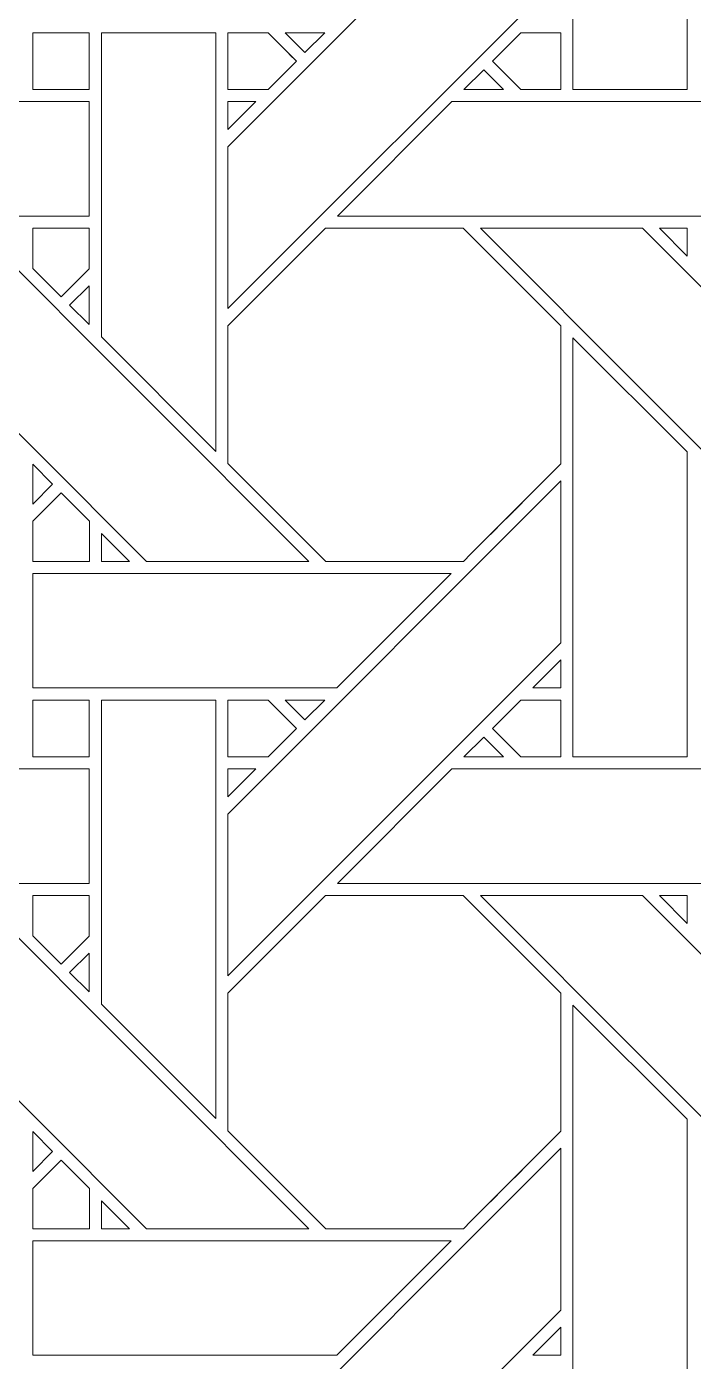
# Model space of a CAD drawing. Header units: inches. Extents: x 4.9 to 19.9, y 1.6 to 16.6.
# Drawn here: x 16.129 to 17.078, y 3.451 to 5.349 of the extents above; entities that cross this region are included whole.
import ezdxf

# ---------------------------------------------------------------- set-up
doc = ezdxf.new("R2010")
doc.units = ezdxf.units.IN
doc.header["$MEASUREMENT"] = 0
doc.layers.add('Design', color=7, linetype='Continuous', lineweight=0)

msp = doc.modelspace()

# ---------------------------------------------------------------- linework, layer by layer
at = {"layer": 'Design'}
for points, knots in [([(4.882854037814669, 16.59476386176223), (4.882854037814669, 16.59476386176223), (4.882854037814669, 1.594763861762152), (4.882854037814669, 1.594763861762152), (4.882854037814669, 1.594763861762152), (19.88285319010416, 1.594763861762152), (19.88285319010416, 1.594763861762152), (19.88285319010416, 1.594763861762152), (19.88285319010416, 16.59476386176223), (19.88285319010416, 16.59476386176223), (19.88285319010416, 16.59476386176223), (4.882854037814669, 16.59476386176223), (4.882854037814669, 16.59476386176223)], [0, 0, 0, 0, 1, 1, 1, 2, 2, 2, 3, 3, 3, 4, 4, 4, 4]), ([(5.683952837729848, 15.79366501657361), (5.683952837729848, 15.79366501657361), (5.683952837729848, 2.395862706950664), (5.683952837729848, 2.395862706950664), (5.683952837729848, 2.395862706950664), (19.08175439018904, 2.395862706950664), (19.08175439018904, 2.395862706950664), (19.08175439018904, 2.395862706950664), (19.08175439018904, 15.79366501657361), (19.08175439018904, 15.79366501657361), (19.08175439018904, 15.79366501657361), (5.683952837729848, 15.79366501657361), (5.683952837729848, 15.79366501657361)], [0, 0, 0, 0, 1, 1, 1, 2, 2, 2, 3, 3, 3, 4, 4, 4, 4]), ([(16.90610758463541, 5.259501139322916), (16.90610758463541, 5.259501139322916), (16.90610758463541, 5.855345831976996), (16.90610758463541, 5.855345831976996), (16.90610758463541, 5.855345831976996), (17.06887647840709, 5.693190680609808), (17.06887647840709, 5.693190680609808), (17.06887647840709, 5.693190680609808), (17.06887647840709, 5.259501139322916), (17.06887647840709, 5.259501139322916), (17.06887647840709, 5.259501139322916), (16.90610758463541, 5.259501139322916), (16.90610758463541, 5.259501139322916)], [0, 0, 0, 0, 1, 1, 1, 2, 2, 2, 3, 3, 3, 4, 4, 4, 4]), ([(16.4153137207032, 5.178177727593316), (16.4153137207032, 5.178177727593316), (16.88897026909722, 5.651766459147134), (16.88897026909722, 5.651766459147134), (16.88897026909722, 5.651766459147134), (16.88897026909722, 5.421737670898437), (16.88897026909722, 5.421737670898437), (16.88897026909722, 5.421737670898437), (16.4153137207032, 4.94808112250434), (16.4153137207032, 4.94808112250434), (16.4153137207032, 4.94808112250434), (16.4153137207032, 5.178177727593316), (16.4153137207032, 5.178177727593316)], [0, 0, 0, 0, 1, 1, 1, 2, 2, 2, 3, 3, 3, 4, 4, 4, 4]), ([(16.13747829861111, 5.340252346462673), (16.13747829861111, 5.340252346462673), (16.21771918402778, 5.340252346462673), (16.21771918402778, 5.340252346462673), (16.21771918402778, 5.340252346462673), (16.21771918402778, 5.259470621744791), (16.21771918402778, 5.259470621744791), (16.21771918402778, 5.259470621744791), (16.13747829861111, 5.259470621744791), (16.13747829861111, 5.259470621744791), (16.13747829861111, 5.259470621744791), (16.13747829861111, 5.340252346462673), (16.13747829861111, 5.340252346462673)], [0, 0, 0, 0, 1, 1, 1, 2, 2, 2, 3, 3, 3, 4, 4, 4, 4]), ([(16.13747829861111, 5.259470621744791), (16.13747829861111, 5.259470621744791), (16.13747829861111, 5.340252346462673), (16.13747829861111, 5.340252346462673), (16.13747829861111, 5.340252346462673), (16.21771918402778, 5.340252346462673), (16.21771918402778, 5.340252346462673), (16.21771918402778, 5.340252346462673), (16.21771918402778, 5.259470621744791), (16.21771918402778, 5.259470621744791), (16.21771918402778, 5.259470621744791), (16.13747829861111, 5.259470621744791), (16.13747829861111, 5.259470621744791)], [0, 0, 0, 0, 1, 1, 1, 2, 2, 2, 3, 3, 3, 4, 4, 4, 4]), ([(16.39816114637584, 5.340279473198784), (16.39816114637584, 5.340279473198784), (16.39816114637584, 4.745168897840711), (16.39816114637584, 4.745168897840711), (16.39816114637584, 4.745168897840711), (16.23524305555555, 4.908086988661024), (16.23524305555555, 4.908086988661024), (16.23524305555555, 4.908086988661024), (16.23524305555555, 5.340279473198784), (16.23524305555555, 5.340279473198784), (16.23524305555555, 5.340279473198784), (16.39816114637584, 5.340279473198784), (16.39816114637584, 5.340279473198784)], [0, 0, 0, 0, 1, 1, 1, 2, 2, 2, 3, 3, 3, 4, 4, 4, 4]), ([(16.472395155165, 5.340252346462673), (16.47753228081597, 5.335140652126735), (16.50830417209209, 5.304328070746527), (16.51272922092014, 5.299903869628906), (16.51272922092014, 5.299903869628906), (16.4723086886936, 5.259484185112847), (16.4723086886936, 5.259484185112847), (16.4723086886936, 5.259484185112847), (16.41533576117624, 5.259484185112847), (16.41533576117624, 5.259484185112847), (16.41533576117624, 5.259484185112847), (16.41533576117624, 5.340252346462673), (16.41533576117624, 5.340252346462673), (16.41533576117624, 5.340252346462673), (16.472395155165, 5.340252346462673), (16.472395155165, 5.340252346462673)], [0, 0, 0, 0, 1, 1, 1, 2, 2, 2, 3, 3, 3, 4, 4, 4, 5, 5, 5, 5]), ([(16.41533576117624, 5.259484185112847), (16.41533576117624, 5.259484185112847), (16.41533576117624, 5.340252346462673), (16.41533576117624, 5.340252346462673), (16.41533576117624, 5.340252346462673), (16.472395155165, 5.340252346462673), (16.472395155165, 5.340252346462673), (16.47770521375876, 5.334970262315537), (16.50852457682291, 5.304110209147134), (16.51272922092014, 5.299903869628906), (16.51272922092014, 5.299903869628906), (16.4723086886936, 5.259484185112847), (16.4723086886936, 5.259484185112847), (16.4723086886936, 5.259484185112847), (16.41533576117624, 5.259484185112847), (16.41533576117624, 5.259484185112847)], [0, 0, 0, 0, 1, 1, 1, 2, 2, 2, 3, 3, 3, 4, 4, 4, 5, 5, 5, 5]), ([(16.49673122829861, 5.340279473198784), (16.49673122829861, 5.340279473198784), (16.55318366156681, 5.340279473198784), (16.55318366156681, 5.340279473198784), (16.55318366156681, 5.340279473198784), (16.52490912543403, 5.312100728352864), (16.52490912543403, 5.312100728352864), (16.52490912543403, 5.312100728352864), (16.49673122829861, 5.340279473198784), (16.49673122829861, 5.340279473198784)], [0, 0, 0, 0, 1, 1, 1, 2, 2, 2, 3, 3, 3, 3]), ([(16.83189392089846, 5.259470621744791), (16.83189392089846, 5.259470621744791), (16.79153951009112, 5.299849616156683), (16.79153951009112, 5.299849616156683), (16.79153951009112, 5.299849616156683), (16.83196851942276, 5.34027608235677), (16.83196851942276, 5.34027608235677), (16.83196851942276, 5.34027608235677), (16.8890092637804, 5.34027608235677), (16.8890092637804, 5.34027608235677), (16.8890092637804, 5.34027608235677), (16.8890092637804, 5.259470621744791), (16.8890092637804, 5.259470621744791), (16.8890092637804, 5.259470621744791), (16.83189392089846, 5.259470621744791), (16.83189392089846, 5.259470621744791)], [0, 0, 0, 0, 1, 1, 1, 2, 2, 2, 3, 3, 3, 4, 4, 4, 5, 5, 5, 5]), ([(16.8890092637804, 5.259470621744791), (16.8890092637804, 5.259470621744791), (16.83189392089846, 5.259470621744791), (16.83189392089846, 5.259470621744791), (16.83189392089846, 5.259470621744791), (16.79153951009112, 5.299849616156683), (16.79153951009112, 5.299849616156683), (16.79153951009112, 5.299849616156683), (16.83196851942276, 5.34027608235677), (16.83196851942276, 5.34027608235677), (16.83196851942276, 5.34027608235677), (16.8890092637804, 5.34027608235677), (16.8890092637804, 5.34027608235677), (16.8890092637804, 5.34027608235677), (16.8890092637804, 5.259470621744791), (16.8890092637804, 5.259470621744791)], [0, 0, 0, 0, 1, 1, 1, 2, 2, 2, 3, 3, 3, 4, 4, 4, 5, 5, 5, 5]), ([(16.7794019911025, 5.287761264377169), (16.7794019911025, 5.287761264377169), (16.80763414171014, 5.259501139322916), (16.80763414171014, 5.259501139322916), (16.80763414171014, 5.259501139322916), (16.75114101833765, 5.259501139322916), (16.75114101833765, 5.259501139322916), (16.75114101833765, 5.259501139322916), (16.7794019911025, 5.287761264377169), (16.7794019911025, 5.287761264377169)], [0, 0, 0, 0, 1, 1, 1, 2, 2, 2, 3, 3, 3, 3]), ([(15.62240939670139, 5.079566955566406), (15.62240939670139, 5.079566955566406), (15.78527323404945, 5.242362128363715), (15.78527323404945, 5.242362128363715), (15.78527323404945, 5.242362128363715), (16.21769714355471, 5.242362128363715), (16.21769714355471, 5.242362128363715), (16.21769714355471, 5.242362128363715), (16.21769714355471, 5.079566955566406), (16.21769714355471, 5.079566955566406), (16.21769714355471, 5.079566955566406), (15.62240939670139, 5.079566955566406), (15.62240939670139, 5.079566955566406)], [0, 0, 0, 0, 1, 1, 1, 2, 2, 2, 3, 3, 3, 4, 4, 4, 4]), ([(16.45514424641929, 5.24237569173177), (16.45514424641929, 5.24237569173177), (16.4153137207032, 5.202545166015625), (16.4153137207032, 5.202545166015625), (16.4153137207032, 5.202545166015625), (16.4153137207032, 5.24237569173177), (16.4153137207032, 5.24237569173177), (16.4153137207032, 5.24237569173177), (16.45514424641929, 5.24237569173177), (16.45514424641929, 5.24237569173177)], [0, 0, 0, 0, 1, 1, 1, 2, 2, 2, 3, 3, 3, 3]), ([(17.16642591688376, 5.242362128363715), (17.16642591688376, 5.242362128363715), (17.16642591688376, 5.079566955566406), (17.16642591688376, 5.079566955566406), (17.16642591688376, 5.079566955566406), (16.57113986545139, 5.079566955566406), (16.57113986545139, 5.079566955566406), (16.57113986545139, 5.079566955566406), (16.73398844401041, 5.242362128363715), (16.73398844401041, 5.242362128363715), (16.73398844401041, 5.242362128363715), (17.16642591688376, 5.242362128363715), (17.16642591688376, 5.242362128363715)], [0, 0, 0, 0, 1, 1, 1, 2, 2, 2, 3, 3, 3, 4, 4, 4, 4]), ([(15.82573106553819, 5.062428792317708), (15.82573106553819, 5.062428792317708), (16.0566711425782, 5.062428792317708), (16.0566711425782, 5.062428792317708), (16.0566711425782, 5.062428792317708), (16.53031412760416, 4.58877224392361), (16.53031412760416, 4.58877224392361), (16.53031412760416, 4.58877224392361), (16.29929267035597, 4.58877224392361), (16.29929267035597, 4.58877224392361), (16.29929267035597, 4.58877224392361), (15.82573106553819, 5.062428792317708), (15.82573106553819, 5.062428792317708)], [0, 0, 0, 0, 1, 1, 1, 2, 2, 2, 3, 3, 3, 4, 4, 4, 4]), ([(16.21771918402778, 5.062394883897568), (16.21771918402778, 5.062394883897568), (16.21771918402778, 5.004792107476128), (16.21771918402778, 5.004792107476128), (16.21771918402778, 5.004792107476128), (16.1777903238932, 4.96484883626302), (16.1777903238932, 4.96484883626302), (16.1777903238932, 4.96484883626302), (16.13745795355903, 5.005183749728732), (16.13745795355903, 5.005183749728732), (16.13745795355903, 5.005183749728732), (16.13745795355903, 5.062394883897568), (16.13745795355903, 5.062394883897568), (16.13745795355903, 5.062394883897568), (16.21771918402778, 5.062394883897568), (16.21771918402778, 5.062394883897568)], [0, 0, 0, 0, 1, 1, 1, 2, 2, 2, 3, 3, 3, 4, 4, 4, 5, 5, 5, 5]), ([(16.1777903238932, 4.96484883626302), (16.1777903238932, 4.96484883626302), (16.13745795355903, 5.005183749728732), (16.13745795355903, 5.005183749728732), (16.13745795355903, 5.005183749728732), (16.13745795355903, 5.062394883897568), (16.13745795355903, 5.062394883897568), (16.13745795355903, 5.062394883897568), (16.21771918402778, 5.062394883897568), (16.21771918402778, 5.062394883897568), (16.21771918402778, 5.062394883897568), (16.21771918402778, 5.004792107476128), (16.21771918402778, 5.004792107476128), (16.21771918402778, 5.004792107476128), (16.1777903238932, 4.96484883626302), (16.1777903238932, 4.96484883626302)], [0, 0, 0, 0, 1, 1, 1, 2, 2, 2, 3, 3, 3, 4, 4, 4, 5, 5, 5, 5]), ([(16.55403306749139, 5.062374538845485), (16.55403306749139, 5.062374538845485), (16.750244140625, 5.062374538845485), (16.750244140625, 5.062374538845485), (16.750244140625, 5.062374538845485), (16.88899570041235, 4.923656887478298), (16.88899570041235, 4.923656887478298), (16.88899570041235, 4.923656887478298), (16.88899570041235, 4.727442423502603), (16.88899570041235, 4.727442423502603), (16.8711971706814, 4.709507412380641), (16.75927056206597, 4.59776645236545), (16.75028483072916, 4.588755289713541), (16.75028483072916, 4.588755289713541), (16.55457560221362, 4.588755289713541), (16.55457560221362, 4.588755289713541), (16.55457560221362, 4.588755289713541), (16.41533576117624, 4.727990044487847), (16.41533576117624, 4.727990044487847), (16.41533576117624, 4.727990044487847), (16.41533576117624, 4.923656887478298), (16.41533576117624, 4.923656887478298), (16.41533576117624, 4.923656887478298), (16.55403306749139, 5.062374538845485), (16.55403306749139, 5.062374538845485)], [0, 0, 0, 0, 1, 1, 1, 2, 2, 2, 3, 3, 3, 4, 4, 4, 5, 5, 5, 6, 6, 6, 7, 7, 7, 8, 8, 8, 8]), ([(16.41533576117624, 4.727990044487847), (16.41533576117624, 4.727990044487847), (16.41533576117624, 4.923656887478298), (16.41533576117624, 4.923656887478298), (16.41533576117624, 4.923656887478298), (16.55403306749139, 5.062374538845485), (16.55403306749139, 5.062374538845485), (16.55403306749139, 5.062374538845485), (16.750244140625, 5.062374538845485), (16.750244140625, 5.062374538845485), (16.750244140625, 5.062374538845485), (16.88899570041235, 4.923656887478298), (16.88899570041235, 4.923656887478298), (16.88899570041235, 4.923656887478298), (16.88899570041235, 4.727442423502603), (16.88899570041235, 4.727442423502603), (16.87108188205292, 4.709391276041666), (16.75918918185764, 4.597685072157117), (16.75028483072916, 4.588755289713541), (16.75028483072916, 4.588755289713541), (16.55457560221362, 4.588755289713541), (16.55457560221362, 4.588755289713541), (16.55457560221362, 4.588755289713541), (16.41533576117624, 4.727990044487847), (16.41533576117624, 4.727990044487847)], [0, 0, 0, 0, 1, 1, 1, 2, 2, 2, 3, 3, 3, 4, 4, 4, 5, 5, 5, 6, 6, 6, 7, 7, 7, 8, 8, 8, 8]), ([(16.77445983886721, 5.062428792317708), (16.77445983886721, 5.062428792317708), (17.00539991590709, 5.062428792317708), (17.00539991590709, 5.062428792317708), (17.00539991590709, 5.062428792317708), (17.47904459635416, 4.58877224392361), (17.47904459635416, 4.58877224392361), (17.47904459635416, 4.58877224392361), (17.24801974826389, 4.58877224392361), (17.24801974826389, 4.58877224392361), (17.24801974826389, 4.58877224392361), (16.77445983886721, 5.062428792317708), (16.77445983886721, 5.062428792317708)], [0, 0, 0, 0, 1, 1, 1, 2, 2, 2, 3, 3, 3, 4, 4, 4, 4]), ([(17.06895955403653, 5.062415228949652), (17.06895955403653, 5.062415228949652), (17.06895955403653, 5.022583855523003), (17.06895955403653, 5.022583855523003), (17.06895955403653, 5.022583855523003), (17.0295223659939, 5.062415228949652), (17.0295223659939, 5.062415228949652), (17.0295223659939, 5.062415228949652), (17.06895955403653, 5.062415228949652), (17.06895955403653, 5.062415228949652)], [0, 0, 0, 0, 1, 1, 1, 2, 2, 2, 3, 3, 3, 3]), ([(16.21769714355471, 4.980574713812933), (16.21769714355471, 4.980574713812933), (16.21769714355471, 4.925415886773003), (16.21769714355471, 4.925415886773003), (16.21769714355471, 4.925415886773003), (16.18992784288194, 4.952804565429687), (16.18992784288194, 4.952804565429687), (16.18992784288194, 4.952804565429687), (16.21769714355471, 4.980574713812933), (16.21769714355471, 4.980574713812933)], [0, 0, 0, 0, 1, 1, 1, 2, 2, 2, 3, 3, 3, 3]), ([(17.06887647840709, 4.744461059570312), (17.06887647840709, 4.744461059570312), (17.06887647840709, 4.310771518283419), (17.06887647840709, 4.310771518283419), (17.06887647840709, 4.310771518283419), (16.90610758463541, 4.310771518283419), (16.90610758463541, 4.310771518283419), (16.90610758463541, 4.310771518283419), (16.90610758463541, 4.906617058648003), (16.90610758463541, 4.906617058648003), (16.90610758463541, 4.906617058648003), (17.06887647840709, 4.744461059570312), (17.06887647840709, 4.744461059570312)], [0, 0, 0, 0, 1, 1, 1, 2, 2, 2, 3, 3, 3, 4, 4, 4, 4]), ([(16.13744947645401, 4.670216878255208), (16.13744947645401, 4.670216878255208), (16.13744947645401, 4.726968553331162), (16.13744947645401, 4.726968553331162), (16.13744947645401, 4.726968553331162), (16.16564263237847, 4.698395623101128), (16.16564263237847, 4.698395623101128), (16.16564263237847, 4.698395623101128), (16.13744947645401, 4.670216878255208), (16.13744947645401, 4.670216878255208)], [0, 0, 0, 0, 1, 1, 1, 2, 2, 2, 3, 3, 3, 3]), ([(16.4153137207032, 4.229448954264322), (16.4153137207032, 4.229448954264322), (16.88897026909722, 4.703037685818141), (16.88897026909722, 4.703037685818141), (16.88897026909722, 4.703037685818141), (16.88897026909722, 4.473008897569443), (16.88897026909722, 4.473008897569443), (16.88897026909722, 4.473008897569443), (16.4153137207032, 3.999352349175346), (16.4153137207032, 3.999352349175346), (16.4153137207032, 3.999352349175346), (16.4153137207032, 4.229448954264322), (16.4153137207032, 4.229448954264322)], [0, 0, 0, 0, 1, 1, 1, 2, 2, 2, 3, 3, 3, 4, 4, 4, 4]), ([(16.13747829861111, 4.588510301378037), (16.13747829861111, 4.588510301378037), (16.13747829861111, 4.64579603407118), (16.13747829861111, 4.64579603407118), (16.13747829861111, 4.64579603407118), (16.17780388726126, 4.686127556694878), (16.17780388726126, 4.686127556694878), (16.17780388726126, 4.686127556694878), (16.21813456217445, 4.645806206597222), (16.21813456217445, 4.645806206597222), (16.21813456217445, 4.645806206597222), (16.21813456217445, 4.588510301378037), (16.21813456217445, 4.588510301378037), (16.21813456217445, 4.588510301378037), (16.13747829861111, 4.588510301378037), (16.13747829861111, 4.588510301378037)], [0, 0, 0, 0, 1, 1, 1, 2, 2, 2, 3, 3, 3, 4, 4, 4, 5, 5, 5, 5]), ([(16.13747829861111, 4.64579603407118), (16.13747829861111, 4.64579603407118), (16.17780388726126, 4.686127556694878), (16.17780388726126, 4.686127556694878), (16.17780388726126, 4.686127556694878), (16.21813456217445, 4.645806206597222), (16.21813456217445, 4.645806206597222), (16.21813456217445, 4.645806206597222), (16.21813456217445, 4.588510301378037), (16.21813456217445, 4.588510301378037), (16.21813456217445, 4.588510301378037), (16.13747829861111, 4.588510301378037), (16.13747829861111, 4.588510301378037), (16.13747829861111, 4.588510301378037), (16.13747829861111, 4.64579603407118), (16.13747829861111, 4.64579603407118)], [0, 0, 0, 0, 1, 1, 1, 2, 2, 2, 3, 3, 3, 4, 4, 4, 5, 5, 5, 5]), ([(16.27507527669278, 4.58877224392361), (16.27507527669278, 4.58877224392361), (16.23536512586805, 4.58877224392361), (16.23536512586805, 4.58877224392361), (16.23536512586805, 4.58877224392361), (16.23536512586805, 4.628548516167534), (16.23536512586805, 4.628548516167534), (16.23536512586805, 4.628548516167534), (16.27507527669278, 4.58877224392361), (16.27507527669278, 4.58877224392361)], [0, 0, 0, 0, 1, 1, 1, 2, 2, 2, 3, 3, 3, 3]), ([(16.13746303982207, 4.408824496799044), (16.13746303982207, 4.408824496799044), (16.13746303982207, 4.571524726019965), (16.13746303982207, 4.571524726019965), (16.13746303982207, 4.571524726019965), (16.73315768771709, 4.571524726019965), (16.73315768771709, 4.571524726019965), (16.73315768771709, 4.571524726019965), (16.57041761610251, 4.408824496799044), (16.57041761610251, 4.408824496799044), (16.57041761610251, 4.408824496799044), (16.13746303982207, 4.408824496799044), (16.13746303982207, 4.408824496799044)], [0, 0, 0, 0, 1, 1, 1, 2, 2, 2, 3, 3, 3, 4, 4, 4, 4]), ([(16.84920756022138, 4.408851623535156), (16.84920756022138, 4.408851623535156), (16.88898383246528, 4.448615180121527), (16.88898383246528, 4.448615180121527), (16.88898383246528, 4.448615180121527), (16.88898383246528, 4.408851623535156), (16.88898383246528, 4.408851623535156), (16.88898383246528, 4.408851623535156), (16.84920756022138, 4.408851623535156), (16.84920756022138, 4.408851623535156)], [0, 0, 0, 0, 1, 1, 1, 2, 2, 2, 3, 3, 3, 3]), ([(16.13747829861111, 4.391521877712673), (16.13747829861111, 4.391521877712673), (16.21771918402778, 4.391521877712673), (16.21771918402778, 4.391521877712673), (16.21771918402778, 4.391521877712673), (16.21771918402778, 4.310733371310763), (16.21771918402778, 4.310733371310763), (16.21771918402778, 4.310733371310763), (16.13747829861111, 4.310733371310763), (16.13747829861111, 4.310733371310763), (16.13747829861111, 4.310733371310763), (16.13747829861111, 4.391521877712673), (16.13747829861111, 4.391521877712673)], [0, 0, 0, 0, 1, 1, 1, 2, 2, 2, 3, 3, 3, 4, 4, 4, 4]), ([(16.13747829861111, 4.310733371310763), (16.13747829861111, 4.310733371310763), (16.13747829861111, 4.391521877712673), (16.13747829861111, 4.391521877712673), (16.13747829861111, 4.391521877712673), (16.21771918402778, 4.391521877712673), (16.21771918402778, 4.391521877712673), (16.21771918402778, 4.391521877712673), (16.21771918402778, 4.310733371310763), (16.21771918402778, 4.310733371310763), (16.21771918402778, 4.310733371310763), (16.13747829861111, 4.310733371310763), (16.13747829861111, 4.310733371310763)], [0, 0, 0, 0, 1, 1, 1, 2, 2, 2, 3, 3, 3, 4, 4, 4, 4]), ([(16.39816114637584, 4.391563415527343), (16.39816114637584, 4.391563415527343), (16.39816114637584, 3.796440124511718), (16.39816114637584, 3.796440124511718), (16.39816114637584, 3.796440124511718), (16.23524305555555, 3.959358215332031), (16.23524305555555, 3.959358215332031), (16.23524305555555, 3.959358215332031), (16.23524305555555, 4.391563415527343), (16.23524305555555, 4.391563415527343), (16.23524305555555, 4.391563415527343), (16.39816114637584, 4.391563415527343), (16.39816114637584, 4.391563415527343)], [0, 0, 0, 0, 1, 1, 1, 2, 2, 2, 3, 3, 3, 4, 4, 4, 4]), ([(16.472395155165, 4.391521877712673), (16.47753228081597, 4.386410183376735), (16.50831095377611, 4.355598449707031), (16.51273600260416, 4.351174248589409), (16.51273600260416, 4.351174248589409), (16.4723086886936, 4.310747782389322), (16.4723086886936, 4.310747782389322), (16.4723086886936, 4.310747782389322), (16.41533576117624, 4.310747782389322), (16.41533576117624, 4.310747782389322), (16.41533576117624, 4.310747782389322), (16.41533576117624, 4.391521877712673), (16.41533576117624, 4.391521877712673), (16.41533576117624, 4.391521877712673), (16.472395155165, 4.391521877712673), (16.472395155165, 4.391521877712673)], [0, 0, 0, 0, 1, 1, 1, 2, 2, 2, 3, 3, 3, 4, 4, 4, 5, 5, 5, 5]), ([(16.41533576117624, 4.310747782389322), (16.41533576117624, 4.310747782389322), (16.41533576117624, 4.391521877712673), (16.41533576117624, 4.391521877712673), (16.41533576117624, 4.391521877712673), (16.472395155165, 4.391521877712673), (16.472395155165, 4.391521877712673), (16.47778659396709, 4.386158413357204), (16.51273600260416, 4.351174248589409), (16.51273600260416, 4.351174248589409), (16.51273600260416, 4.351174248589409), (16.4723086886936, 4.310747782389322), (16.4723086886936, 4.310747782389322), (16.4723086886936, 4.310747782389322), (16.41533576117624, 4.310747782389322), (16.41533576117624, 4.310747782389322)], [0, 0, 0, 0, 1, 1, 1, 2, 2, 2, 3, 3, 3, 4, 4, 4, 5, 5, 5, 5]), ([(16.49673122829861, 4.391563415527343), (16.49673122829861, 4.391563415527343), (16.55319722493487, 4.391563415527343), (16.55319722493487, 4.391563415527343), (16.55319722493487, 4.391563415527343), (16.52490912543403, 4.363371955023871), (16.52490912543403, 4.363371955023871), (16.52490912543403, 4.363371955023871), (16.49673122829861, 4.391563415527343), (16.49673122829861, 4.391563415527343)], [0, 0, 0, 0, 1, 1, 1, 2, 2, 2, 3, 3, 3, 3]), ([(16.83189392089846, 4.310733371310763), (16.83189392089846, 4.310733371310763), (16.79153951009112, 4.351119147406683), (16.79153951009112, 4.351119147406683), (16.79153951009112, 4.351119147406683), (16.83196851942276, 4.391538831922742), (16.83196851942276, 4.391538831922742), (16.83196851942276, 4.391538831922742), (16.8890092637804, 4.391538831922742), (16.8890092637804, 4.391538831922742), (16.8890092637804, 4.391538831922742), (16.8890092637804, 4.310733371310763), (16.8890092637804, 4.310733371310763), (16.8890092637804, 4.310733371310763), (16.83189392089846, 4.310733371310763), (16.83189392089846, 4.310733371310763)], [0, 0, 0, 0, 1, 1, 1, 2, 2, 2, 3, 3, 3, 4, 4, 4, 5, 5, 5, 5]), ([(16.79153951009112, 4.351119147406683), (16.79153951009112, 4.351119147406683), (16.83196851942276, 4.391538831922742), (16.83196851942276, 4.391538831922742), (16.83196851942276, 4.391538831922742), (16.8890092637804, 4.391538831922742), (16.8890092637804, 4.391538831922742), (16.8890092637804, 4.391538831922742), (16.8890092637804, 4.310733371310763), (16.8890092637804, 4.310733371310763), (16.8890092637804, 4.310733371310763), (16.83189392089846, 4.310733371310763), (16.83189392089846, 4.310733371310763), (16.83189392089846, 4.310733371310763), (16.79153951009112, 4.351119147406683), (16.79153951009112, 4.351119147406683)], [0, 0, 0, 0, 1, 1, 1, 2, 2, 2, 3, 3, 3, 4, 4, 4, 5, 5, 5, 5]), ([(16.8076477050782, 4.310771518283419), (16.8076477050782, 4.310771518283419), (16.75114101833765, 4.310771518283419), (16.75114101833765, 4.310771518283419), (16.75114101833765, 4.310771518283419), (16.7794019911025, 4.339031643337673), (16.7794019911025, 4.339031643337673), (16.7794019911025, 4.339031643337673), (16.8076477050782, 4.310771518283419), (16.8076477050782, 4.310771518283419)], [0, 0, 0, 0, 1, 1, 1, 2, 2, 2, 3, 3, 3, 3]), ([(15.62242296006944, 4.130838182237413), (15.62242296006944, 4.130838182237413), (15.78527323404945, 4.293633355034722), (15.78527323404945, 4.293633355034722), (15.78527323404945, 4.293633355034722), (16.21769714355471, 4.293633355034722), (16.21769714355471, 4.293633355034722), (16.21769714355471, 4.293633355034722), (16.21769714355471, 4.130838182237413), (16.21769714355471, 4.130838182237413), (16.21769714355471, 4.130838182237413), (15.62242296006944, 4.130838182237413), (15.62242296006944, 4.130838182237413)], [0, 0, 0, 0, 1, 1, 1, 2, 2, 2, 3, 3, 3, 4, 4, 4, 4]), ([(16.45514424641929, 4.293646918402777), (16.45514424641929, 4.293646918402777), (16.4153137207032, 4.253815544976128), (16.4153137207032, 4.253815544976128), (16.4153137207032, 4.253815544976128), (16.4153137207032, 4.293646918402777), (16.4153137207032, 4.293646918402777), (16.4153137207032, 4.293646918402777), (16.45514424641929, 4.293646918402777), (16.45514424641929, 4.293646918402777)], [0, 0, 0, 0, 1, 1, 1, 2, 2, 2, 3, 3, 3, 3]), ([(16.57113986545139, 4.130838182237413), (16.57113986545139, 4.130838182237413), (16.73398844401041, 4.293633355034722), (16.73398844401041, 4.293633355034722), (16.73398844401041, 4.293633355034722), (17.16642591688376, 4.293633355034722), (17.16642591688376, 4.293633355034722), (17.16642591688376, 4.293633355034722), (17.16642591688376, 4.130838182237413), (17.16642591688376, 4.130838182237413), (17.16642591688376, 4.130838182237413), (16.57113986545139, 4.130838182237413), (16.57113986545139, 4.130838182237413)], [0, 0, 0, 0, 1, 1, 1, 2, 2, 2, 3, 3, 3, 4, 4, 4, 4]), ([(15.82573106553819, 4.113699171278211), (15.82573106553819, 4.113699171278211), (16.0566711425782, 4.113699171278211), (16.0566711425782, 4.113699171278211), (16.0566711425782, 4.113699171278211), (16.53031412760416, 3.640042622884114), (16.53031412760416, 3.640042622884114), (16.53031412760416, 3.640042622884114), (16.29929267035597, 3.640042622884114), (16.29929267035597, 3.640042622884114), (16.29929267035597, 3.640042622884114), (15.82573106553819, 4.113699171278211), (15.82573106553819, 4.113699171278211)], [0, 0, 0, 0, 1, 1, 1, 2, 2, 2, 3, 3, 3, 4, 4, 4, 4]), ([(16.21771918402778, 4.113658481174044), (16.21771918402778, 4.113658481174044), (16.21771918402778, 4.056055704752603), (16.21771918402778, 4.056055704752603), (16.21771918402778, 4.056055704752603), (16.1777903238932, 4.016112433539496), (16.1777903238932, 4.016112433539496), (16.1777903238932, 4.016112433539496), (16.13745795355903, 4.056447347005208), (16.13745795355903, 4.056447347005208), (16.13745795355903, 4.056447347005208), (16.13745795355903, 4.113658481174044), (16.13745795355903, 4.113658481174044), (16.13745795355903, 4.113658481174044), (16.21771918402778, 4.113658481174044), (16.21771918402778, 4.113658481174044)], [0, 0, 0, 0, 1, 1, 1, 2, 2, 2, 3, 3, 3, 4, 4, 4, 5, 5, 5, 5]), ([(16.1777903238932, 4.016112433539496), (16.1777903238932, 4.016112433539496), (16.13745795355903, 4.056447347005208), (16.13745795355903, 4.056447347005208), (16.13745795355903, 4.056447347005208), (16.13745795355903, 4.113658481174044), (16.13745795355903, 4.113658481174044), (16.13745795355903, 4.113658481174044), (16.21771918402778, 4.113658481174044), (16.21771918402778, 4.113658481174044), (16.21771918402778, 4.113658481174044), (16.21771918402778, 4.056055704752603), (16.21771918402778, 4.056055704752603), (16.21771918402778, 4.056055704752603), (16.1777903238932, 4.016112433539496), (16.1777903238932, 4.016112433539496)], [0, 0, 0, 0, 1, 1, 1, 2, 2, 2, 3, 3, 3, 4, 4, 4, 5, 5, 5, 5]), ([(16.55403306749139, 4.113644917805989), (16.55403306749139, 4.113644917805989), (16.750244140625, 4.113644917805989), (16.750244140625, 4.113644917805989), (16.750244140625, 4.113644917805989), (16.88899570041235, 3.974920484754774), (16.88899570041235, 3.974920484754774), (16.88899570041235, 3.974920484754774), (16.88899570041235, 3.778706020779079), (16.88899570041235, 3.778706020779079), (16.8711971706814, 3.760771009657117), (16.75927056206597, 3.64903089735243), (16.75028483072916, 3.640018886990016), (16.75028483072916, 3.640018886990016), (16.55457560221362, 3.640018886990016), (16.55457560221362, 3.640018886990016), (16.55457560221362, 3.640018886990016), (16.41533576117624, 3.77926042344835), (16.41533576117624, 3.77926042344835), (16.41533576117624, 3.77926042344835), (16.41533576117624, 3.974920484754774), (16.41533576117624, 3.974920484754774), (16.41533576117624, 3.974920484754774), (16.55403306749139, 4.113644917805989), (16.55403306749139, 4.113644917805989)], [0, 0, 0, 0, 1, 1, 1, 2, 2, 2, 3, 3, 3, 4, 4, 4, 5, 5, 5, 6, 6, 6, 7, 7, 7, 8, 8, 8, 8]), ([(16.55457560221362, 3.640018886990016), (16.55457560221362, 3.640018886990016), (16.41533576117624, 3.77926042344835), (16.41533576117624, 3.77926042344835), (16.41533576117624, 3.77926042344835), (16.41533576117624, 3.974920484754774), (16.41533576117624, 3.974920484754774), (16.41533576117624, 3.974920484754774), (16.55403306749139, 4.113644917805989), (16.55403306749139, 4.113644917805989), (16.55403306749139, 4.113644917805989), (16.750244140625, 4.113644917805989), (16.750244140625, 4.113644917805989), (16.750244140625, 4.113644917805989), (16.88899570041235, 3.974920484754774), (16.88899570041235, 3.974920484754774), (16.88899570041235, 3.974920484754774), (16.88899570041235, 3.778706020779079), (16.88899570041235, 3.778706020779079), (16.87112257215709, 3.760696411132812), (16.75921630859375, 3.648976643880208), (16.75028483072916, 3.640018886990016), (16.75028483072916, 3.640018886990016), (16.55457560221362, 3.640018886990016), (16.55457560221362, 3.640018886990016)], [0, 0, 0, 0, 1, 1, 1, 2, 2, 2, 3, 3, 3, 4, 4, 4, 5, 5, 5, 6, 6, 6, 7, 7, 7, 8, 8, 8, 8]), ([(16.77445983886721, 4.113699171278211), (16.77445983886721, 4.113699171278211), (17.00539991590709, 4.113699171278211), (17.00539991590709, 4.113699171278211), (17.00539991590709, 4.113699171278211), (17.47904459635416, 3.640042622884114), (17.47904459635416, 3.640042622884114), (17.47904459635416, 3.640042622884114), (17.24801974826389, 3.640042622884114), (17.24801974826389, 3.640042622884114), (17.24801974826389, 3.640042622884114), (16.77445983886721, 4.113699171278211), (16.77445983886721, 4.113699171278211)], [0, 0, 0, 0, 1, 1, 1, 2, 2, 2, 3, 3, 3, 4, 4, 4, 4]), ([(17.06895955403653, 4.113685607910156), (17.06895955403653, 4.113685607910156), (17.06895955403653, 4.073855082194009), (17.06895955403653, 4.073855082194009), (17.06895955403653, 4.073855082194009), (17.0295223659939, 4.113685607910156), (17.0295223659939, 4.113685607910156), (17.0295223659939, 4.113685607910156), (17.06895955403653, 4.113685607910156), (17.06895955403653, 4.113685607910156)], [0, 0, 0, 0, 1, 1, 1, 2, 2, 2, 3, 3, 3, 3]), ([(16.21769714355471, 4.031845940483941), (16.21769714355471, 4.031845940483941), (16.21769714355471, 3.97668711344401), (16.21769714355471, 3.97668711344401), (16.21769714355471, 3.97668711344401), (16.18994140625, 4.004075792100694), (16.18994140625, 4.004075792100694), (16.18994140625, 4.004075792100694), (16.21769714355471, 4.031845940483941), (16.21769714355471, 4.031845940483941)], [0, 0, 0, 0, 1, 1, 1, 2, 2, 2, 3, 3, 3, 3]), ([(17.06887647840709, 3.795732286241319), (17.06887647840709, 3.795732286241319), (17.06887647840709, 3.362042744954426), (17.06887647840709, 3.362042744954426), (17.06887647840709, 3.362042744954426), (16.90610758463541, 3.362042744954426), (16.90610758463541, 3.362042744954426), (16.90610758463541, 3.362042744954426), (16.90610758463541, 3.957887437608506), (16.90610758463541, 3.957887437608506), (16.90610758463541, 3.957887437608506), (17.06887647840709, 3.795732286241319), (17.06887647840709, 3.795732286241319)], [0, 0, 0, 0, 1, 1, 1, 2, 2, 2, 3, 3, 3, 4, 4, 4, 4]), ([(16.13744947645401, 3.77823978000217), (16.13744947645401, 3.77823978000217), (16.16562906901041, 3.749666849772135), (16.16562906901041, 3.749666849772135), (16.16562906901041, 3.749666849772135), (16.13744947645401, 3.721488104926215), (16.13744947645401, 3.721488104926215), (16.13744947645401, 3.721488104926215), (16.13744947645401, 3.77823978000217), (16.13744947645401, 3.77823978000217)], [0, 0, 0, 0, 1, 1, 1, 2, 2, 2, 3, 3, 3, 3]), ([(16.4153137207032, 3.280720180935329), (16.4153137207032, 3.280720180935329), (16.88897026909722, 3.754308912489149), (16.88897026909722, 3.754308912489149), (16.88897026909722, 3.754308912489149), (16.88897026909722, 3.524280124240451), (16.88897026909722, 3.524280124240451), (16.88897026909722, 3.524280124240451), (16.4153137207032, 3.05062272813585), (16.4153137207032, 3.05062272813585), (16.4153137207032, 3.05062272813585), (16.4153137207032, 3.280720180935329), (16.4153137207032, 3.280720180935329)], [0, 0, 0, 0, 1, 1, 1, 2, 2, 2, 3, 3, 3, 4, 4, 4, 4]), ([(16.13747829861111, 3.639773898654513), (16.13747829861111, 3.639773898654513), (16.13747829861111, 3.697059631347656), (16.13747829861111, 3.697059631347656), (16.13747829861111, 3.697059631347656), (16.17780388726126, 3.737391153971354), (16.17780388726126, 3.737391153971354), (16.17780388726126, 3.737391153971354), (16.21813456217445, 3.697069803873697), (16.21813456217445, 3.697069803873697), (16.21813456217445, 3.697069803873697), (16.21813456217445, 3.639773898654513), (16.21813456217445, 3.639773898654513), (16.21813456217445, 3.639773898654513), (16.13747829861111, 3.639773898654513), (16.13747829861111, 3.639773898654513)], [0, 0, 0, 0, 1, 1, 1, 2, 2, 2, 3, 3, 3, 4, 4, 4, 5, 5, 5, 5]), ([(16.21813456217445, 3.697069803873697), (16.21813456217445, 3.697069803873697), (16.21813456217445, 3.639773898654513), (16.21813456217445, 3.639773898654513), (16.21813456217445, 3.639773898654513), (16.13747829861111, 3.639773898654513), (16.13747829861111, 3.639773898654513), (16.13747829861111, 3.639773898654513), (16.13747829861111, 3.697059631347656), (16.13747829861111, 3.697059631347656), (16.13747829861111, 3.697059631347656), (16.17780388726126, 3.737391153971354), (16.17780388726126, 3.737391153971354), (16.17780388726126, 3.737391153971354), (16.21813456217445, 3.697069803873697), (16.21813456217445, 3.697069803873697)], [0, 0, 0, 0, 1, 1, 1, 2, 2, 2, 3, 3, 3, 4, 4, 4, 5, 5, 5, 5]), ([(16.27508884006084, 3.640042622884114), (16.27508884006084, 3.640042622884114), (16.23536512586805, 3.640042622884114), (16.23536512586805, 3.640042622884114), (16.23536512586805, 3.640042622884114), (16.23536512586805, 3.679833306206596), (16.23536512586805, 3.679833306206596), (16.23536512586805, 3.679833306206596), (16.27508884006084, 3.640042622884114), (16.27508884006084, 3.640042622884114)], [0, 0, 0, 0, 1, 1, 1, 2, 2, 2, 3, 3, 3, 3]), ([(16.13746303982207, 3.460095723470051), (16.13746303982207, 3.460095723470051), (16.13746303982207, 3.622795104980468), (16.13746303982207, 3.622795104980468), (16.13746303982207, 3.622795104980468), (16.73315768771709, 3.622795104980468), (16.73315768771709, 3.622795104980468), (16.73315768771709, 3.622795104980468), (16.57043117947056, 3.460095723470051), (16.57043117947056, 3.460095723470051), (16.57043117947056, 3.460095723470051), (16.13746303982207, 3.460095723470051), (16.13746303982207, 3.460095723470051)], [0, 0, 0, 0, 1, 1, 1, 2, 2, 2, 3, 3, 3, 4, 4, 4, 4]), ([(16.84920756022138, 3.460122850206162), (16.84920756022138, 3.460122850206162), (16.88898383246528, 3.499885559082031), (16.88898383246528, 3.499885559082031), (16.88898383246528, 3.499885559082031), (16.88898383246528, 3.460122850206162), (16.88898383246528, 3.460122850206162), (16.88898383246528, 3.460122850206162), (16.84920756022138, 3.460122850206162), (16.84920756022138, 3.460122850206162)], [0, 0, 0, 0, 1, 1, 1, 2, 2, 2, 3, 3, 3, 3])]:
    msp.add_open_spline(points, degree=3, knots=knots, dxfattribs=at)

doc.saveas('drawing.dxf')
